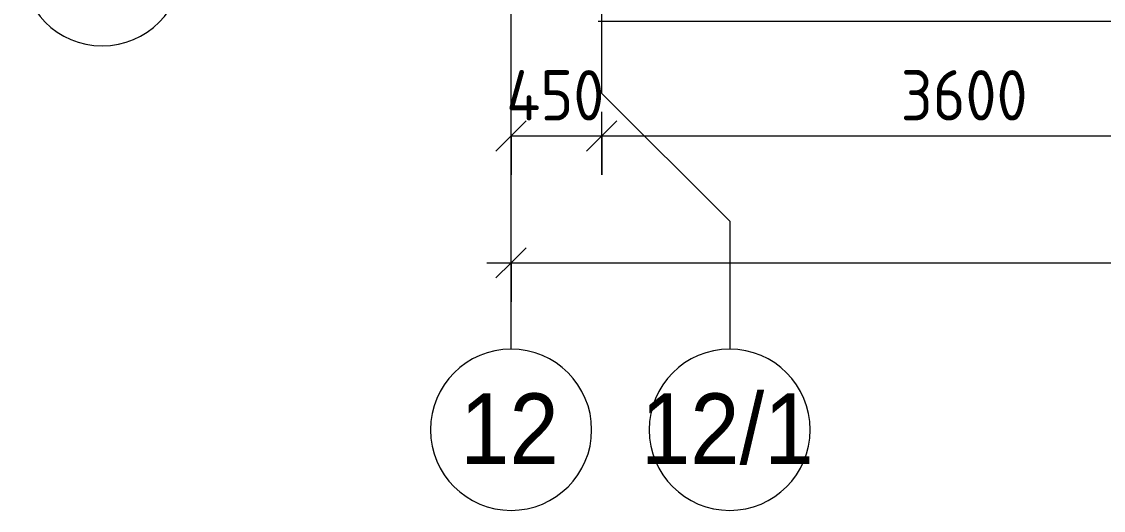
# Model space of a CAD drawing. Header units: millimetres. Extents: x 35881 to 234190, y -8553 to 29063.
# Drawn here: x 35881 to 41250, y -2706 to -280 of the extents above; entities that cross this region are included whole.
import ezdxf

# ---------------------------------------------------------------- set-up
doc = ezdxf.new("R2010")
doc.units = ezdxf.units.MM
for name, color, linetype, lineweight in [('A-ANNO-DIMS', 7, 'Continuous', 9), ('A-ANNO-DIMS-100', 7, 'Continuous', 9), ('A-WALL', 7, 'Continuous', 9), ('Оси', 7, 'Continuous', 9), ('Оси-1', 7, 'Continuous', 20)]:
    doc.layers.add(name, color=color, linetype=linetype, lineweight=lineweight)
doc.styles.add('Arial', font='arial.ttf', dxfattribs={"width": 0.9, "height": 350})
doc.styles.add('ISOCPEUR', font='isocpeur.ttf', dxfattribs={"width": 0.9, "height": 250})
doc.dimstyles.new('ISO-2_5_0_9К_БОЛЬШОЙ', dxfattribs={"dimscale": 304.8, "dimtxt": 248.995294, "dimasz": 0.492126, "dimexe": 0.393701, "dimexo": 0.984252, "dimgap": 0, "dimtad": 1, "dimdec": 0, "dimrnd": 10, "dimzin": 0, "dimdsep": 46, "dimtxsty": 'ISOCPEUR', "dimblk1": 'OBLIQUE', "dimblk2": 'OBLIQUE', "dimsah": 1, "dimcen": 0.09, "dimdle": 0.393701, "dimazin": 0, "dimtfac": 1, "dimtdec": 4, "dimtix": 1, "dimtmove": 0, "dimatfit": 3, "dimfxl": 1, "dimtvp": 1, "dimtolj": 1, "dimtzin": 0, "dimarcsym": 2})

# ---------------------------------------------------------------- blocks, each defined once
blk = doc.blocks.new('Ось сетки - D8-29747960-План размещения напольных электротехнических лючков и розеток 1 этажа в осях 12-23')
at = {"layer": 'Оси-1'}
for start, end in [(360, 180), (180, 360)]:
    blk.add_arc((0, 0), 4, start, end, dxfattribs=at)
blk = doc.blocks.new('DIMBLOCK1-План размещения напольных электротехнических лючков и розеток 1 этажа в осях 12-23')
at = {"layer": 'A-ANNO-DIMS-100'}
for p, q in [((38310, -1041.2), (38310, -727.3)), ((38760, -1041.2), (38760, -727.3)), ((38310, -847.3), (38760, -847.3)), ((38310, -847.3), (38310, -1041.2)), ((38760, -847.3), (38760, -1041.2))]:
    blk.add_line(p, q, dxfattribs=at)
at = {"layer": 'A-ANNO-DIMS-100', "lineweight": 20}
for p, q in [((38310, -847.3), (38385, -772.3)), ((38760, -847.3), (38835, -772.3)), ((38310, -847.3), (38235, -922.3)), ((38760, -847.3), (38685, -922.3))]:
    blk.add_line(p, q, dxfattribs=at)
at = {"layer": 'A-ANNO-DIMS-100', "color": 0, "insert": (38286, -520.7), "char_height": 250, "width": 597.589, "attachment_point": 1, "line_spacing_factor": 1.149209, "style": 'ISOCPEUR'}
blk.add_mtext('450', dxfattribs=at)
blk = doc.blocks.new('_Oblique')
at = {"color": 0, "linetype": 'ByBlock', "lineweight": -2}
blk.add_line((-0.5, -0.5), (0.5, 0.5), dxfattribs=at)
blk = doc.blocks.new('DIMBLOCK2-План размещения напольных электротехнических лючков и розеток 1 этажа в осях 12-23')
at = {"layer": 'A-ANNO-DIMS-100'}
for p, q in [((38760, -1041.2), (38760, -727.3)), ((42360, -1041.2), (42360, -727.3)), ((38760, -847.3), (42360, -847.3)), ((38760, -847.3), (38760, -1041.2)), ((42360, -847.3), (42360, -1041.2))]:
    blk.add_line(p, q, dxfattribs=at)
at = {"layer": 'A-ANNO-DIMS-100', "lineweight": 20}
for p, q in [((38760, -847.3), (38835, -772.3)), ((42360, -847.3), (42435, -772.3)), ((38760, -847.3), (38685, -922.3)), ((42360, -847.3), (42285, -922.3))]:
    blk.add_line(p, q, dxfattribs=at)
at = {"layer": 'A-ANNO-DIMS-100', "color": 0, "insert": (40244, -520.7), "char_height": 250, "width": 758.478, "attachment_point": 1, "line_spacing_factor": 1.149209, "style": 'ISOCPEUR'}
blk.add_mtext('3600', dxfattribs=at)
blk = doc.blocks.new('DIMBLOCK32-План размещения напольных электротехнических лючков и розеток 1 этажа в осях 12-23')
at = {"layer": 'A-ANNO-DIMS-100'}
for p, q in [((38310, -1671.5), (38310, -1357.6)), ((84560, -1671.5), (84560, -1357.6)), ((38190, -1477.6), (84680, -1477.6)), ((38310, -1477.6), (38310, -1671.5)), ((84560, -1477.6), (84560, -1671.5))]:
    blk.add_line(p, q, dxfattribs=at)
at = {"layer": 'A-ANNO-DIMS-100', "lineweight": 20}
for p, q in [((38310, -1477.6), (38385, -1402.6)), ((84560, -1477.6), (84635, -1402.6)), ((38310, -1477.6), (38235, -1552.6)), ((84560, -1477.6), (84485, -1552.6))]:
    blk.add_line(p, q, dxfattribs=at)
at = {"layer": 'A-ANNO-DIMS-100', "color": 0, "insert": (61028, -1150.9), "char_height": 250, "width": 976.828, "attachment_point": 1, "line_spacing_factor": 1.149209, "style": 'ISOCPEUR'}
blk.add_mtext('46250', dxfattribs=at)

msp = doc.modelspace()

# ---------------------------------------------------------------- linework, layer by layer
at = {"layer": 'A-WALL'}
msp.add_line((72280, -280), (38742.7, -280), dxfattribs=at)
at = {"layer": 'Оси'}
for p, q in [((38760, -636.3), (38760, 1863.7)), ((38310, -1906.3), (38310, 593.7)), ((38760, -636.3), (39395, -1271.3)), ((39395, -1271.3), (39395, -1906.3))]:
    msp.add_line(p, q, dxfattribs=at)

# ---------------------------------------------------------------- block references
at = {"layer": 'Оси-1', "xscale": 99.99999999999993, "yscale": 99.99999999999993, "zscale": 99.99999999999993, "rotation": 269.9999999999994}
msp.add_blockref('Ось сетки - D8-29747960-План размещения напольных электротехнических лючков и розеток 1 этажа в осях 12-23', (36280.8, 0), dxfattribs=at)
at = {"layer": 'Оси-1', "xscale": 99.99999999999993, "yscale": 99.99999999999993, "zscale": 99.99999999999993}
for p in [(38310, -2306.3), (39395, -2306.3)]:
    msp.add_blockref('Ось сетки - D8-29747960-План размещения напольных электротехнических лючков и розеток 1 этажа в осях 12-23', p, dxfattribs=at)

# ---------------------------------------------------------------- texts
at = {"layer": 'Оси', "char_height": 350, "attachment_point": 1, "style": 'Arial'}
for s, insert, width in [('12', (38057.4, -2125.6), 606.076), ('12/1', (38954.7, -2125.6), 1060.633)]:
    msp.add_mtext(s, dxfattribs=dict(at, insert=insert, width=width))

# ---------------------------------------------------------------- dimensions: what is measured, and where the dimension line sits
at = {"layer": 'A-ANNO-DIMS'}
for base, p1, p2, override, picture, middle in [((38760, -847.3), (38310, -741.2), (38760, -741.2), {"dimpost": '<>', "dimfxl": 450}, 'DIMBLOCK1-План размещения напольных электротехнических лючков и розеток 1 этажа в осях 12-23', (38535, -722.3)), ((42360, -847.3), (38760, -741.2), (42360, -741.2), {"dimpost": '<>', "dimfxl": 3600}, 'DIMBLOCK2-План размещения напольных электротехнических лючков и розеток 1 этажа в осях 12-23', (40560, -722.3)), ((84560, -1477.6), (38310, -1371.5), (84560, -1371.5), {"dimpost": '<>', "dimfxl": 46250}, 'DIMBLOCK32-План размещения напольных электротехнических лючков и розеток 1 этажа в осях 12-23', (61435, -1352.6))]:
    dim = msp.add_linear_dim(base=base, p1=p1, p2=p2, dimstyle='ISO-2_5_0_9К_БОЛЬШОЙ', override=override, dxfattribs=at)
    dim.commit()
    dim.dimension.update_dxf_attribs({"geometry": picture, "text_midpoint": middle})

doc.saveas('drawing.dxf')
